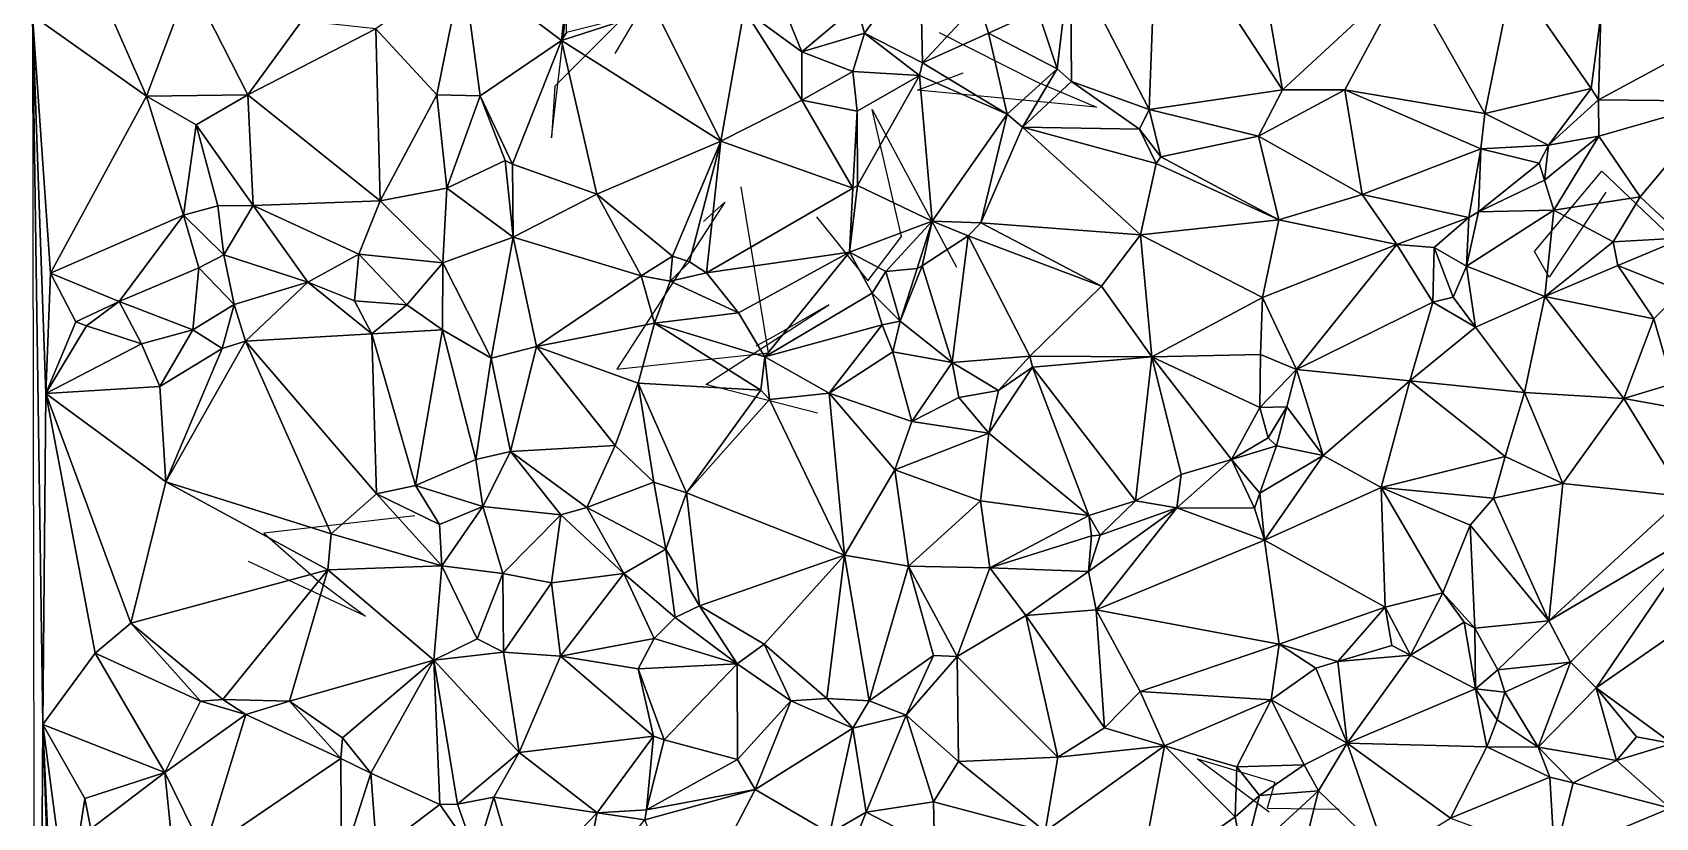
# Model space of a CAD drawing. Header units: metres. Extents: x -15 to 15.4, y -15 to 15.8.
# Drawn here: x -14.99 to 0.78, y -2.3 to 5.32 of the extents above; entities that cross this region are included whole.
import ezdxf

# ---------------------------------------------------------------- set-up
doc = ezdxf.new("R2010")
doc.units = ezdxf.units.M
doc.layers.add('CRACKS', color=1, linetype='Continuous')
doc.layers.add('STREET_MESH', color=7, linetype='Continuous')

msp = doc.modelspace()

# ---------------------------------------------------------------- linework, layer by layer
at = {"layer": 'CRACKS'}
for points in [[(-9.326, 5.118, 0.1), (-8.93, 5.783, 0.1), (-9.912, 4.799, 0.1), (-9.944, 4.297, 0.1), (-9.761, 5.872, 0.1)], [(-6.176, 5.321, 0.1), (-5.22, 4.84, 0.1), (-4.649, 4.595, 0.1), (-6.388, 4.76, 0.1), (-5.943, 4.93, 0.1)], [(-7.368, 3.532, 0.1), (-6.872, 2.908, 0.1), (-6.542, 3.34, 0.1), (-6.829, 4.574, 0.1), (-6.008, 3.042, 0.1)], [(0.302, 3.771, 0.1), (-0.248, 2.944, 0.1), (-0.391, 3.196, 0.1), (0.263, 3.974, 0.1), (1.269, 3.017, 0.1)], [(-8.469, 3.486, 0.1), (-8.259, 3.675, 0.1), (-9.309, 2.053, 0.1), (-7.837, 2.209, 0.1), (-8.102, 3.821, 0.1)], [(-7.361, 1.625, 0.1), (-8.445, 1.904, 0.1), (-7.251, 2.678, 0.1), (-7.785, 2.369, 0.1), (-7.958, 2.275, 0.1)], [(-11.273, 0.627, 0.1), (-12.741, 0.458, 0.1), (-12.227, 0.005, 0.1), (-11.752, -0.346, 0.1), (-12.891, 0.184, 0.1)], [(-2.969, -2.251, 0.1), (-3.669, -1.733, 0.1), (-2.915, -1.959, 0.1), (-2.989, -2.212, 0.1), (-2.29, -2.223, 0.1)]]:
    msp.add_polyline3d(points, dxfattribs=at)
at = {"layer": 'STREET_MESH'}
for points in [[(-4.902, 6.057), (-4.136, 4.575), (-4.059, 6.629)], [(-4.136, 4.575), (-2.839, 4.764), (-4.059, 6.629)], [(-2.839, 4.764), (-3.175, 6.68), (-4.059, 6.629)], [(-1.636, 5.877), (-3.175, 6.68), (-2.839, 4.764)], [(-6.979, 5.579), (-6.902, 5.316), (-6.362, 6.061)], [(-6.902, 5.316), (-6.338, 5.026), (-6.362, 6.061)], [(-6.338, 5.026), (-5.792, 5.614), (-6.362, 6.061)], [(-5.219, 5.533), (-5.031, 4.967), (-4.902, 6.057)], [(-4.902, 6.057), (-5.031, 4.967), (-4.891, 4.844)], [(-4.136, 4.575), (-4.902, 6.057), (-4.891, 4.844)], [(-13.88, 4.702), (-14.383, 5.846), (-14.989, 5.488)], [(-13.461, 5.822), (-14.383, 5.846), (-13.88, 4.702)], [(-11.058, 4.717), (-10.808, 5.967), (-11.651, 5.357)], [(-11.058, 4.717), (-10.637, 4.707), (-10.808, 5.967)], [(-10.808, 5.967), (-9.847, 5.245), (-9.8, 5.695)], [(-10.637, 4.707), (-9.847, 5.245), (-10.808, 5.967)], [(-7.859, 5.984), (-8.071, 5.54), (-7.513, 5.134)], [(-6.979, 5.579), (-7.859, 5.984), (-7.513, 5.134)], [(-2.235, 4.765), (-1.636, 5.877), (-2.839, 4.764)], [(-2.235, 4.765), (-0.874, 4.536), (-1.636, 5.877)], [(-0.874, 4.536), (-0.601, 5.876), (-1.636, 5.877)], [(-0.601, 5.876), (-0.874, 4.536), (0.159, 4.779)], [(0.253, 5.49), (-0.601, 5.876), (0.159, 4.779)], [(-12.897, 4.717), (-13.461, 5.822), (-13.88, 4.702)], [(-12.372, 5.434), (-13.461, 5.822), (-12.897, 4.717)], [(-9.847, 5.245), (-9.799, 5.322), (-9.8, 5.695)], [(-8.933, 5.539), (-9.847, 5.245), (-8.299, 4.265)], [(-9.799, 5.322), (-9.847, 5.245), (-8.933, 5.539)], [(-8.071, 5.54), (-8.933, 5.539), (-8.299, 4.265)], [(-7.512, 4.664), (-8.071, 5.54), (-8.299, 4.265)], [(-8.071, 5.54), (-7.512, 4.664), (-7.513, 5.134)], [(-6.902, 5.316), (-6.979, 5.579), (-7.513, 5.134)], [(-6.338, 5.026), (-5.697, 5.314), (-5.792, 5.614)], [(-5.697, 5.314), (-5.219, 5.533), (-5.792, 5.614)], [(-5.219, 5.533), (-5.697, 5.314), (-5.031, 4.967)], [(-14.888, -1.4), (-14.859, 1.815), (-14.989, 5.488)], [(-14.961, -11.638), (-14.888, -1.4), (-14.989, 5.488)], [(-14.859, 1.815), (-14.814, 2.984), (-14.989, 5.488)], [(-14.814, 2.984), (-13.88, 4.702), (-14.989, 5.488)], [(-12.372, 5.434), (-12.897, 4.717), (-11.651, 5.357)], [(0.232, 4.667), (0.253, 5.49), (0.159, 4.779)], [(0.232, 4.667), (1.475, 5.336), (0.253, 5.49)], [(-12.897, 4.717), (-11.611, 3.686), (-11.651, 5.357)], [(-11.611, 3.686), (-11.058, 4.717), (-11.651, 5.357)], [(-9.847, 5.245), (-10.637, 4.707), (-10.325, 4.042)], [(-9.503, 3.751), (-9.847, 5.245), (-10.325, 4.042)], [(-9.847, 5.245), (-9.503, 3.751), (-8.299, 4.265)], [(-7.016, 4.941), (-6.902, 5.316), (-7.513, 5.134)], [(-6.902, 5.316), (-7.016, 4.941), (-6.369, 4.903)], [(-6.338, 5.026), (-6.902, 5.316), (-6.369, 4.903)], [(-6.338, 5.026), (-5.516, 4.529), (-5.697, 5.314)], [(-5.697, 5.314), (-5.516, 4.529), (-5.031, 4.967)], [(1.415, 4.656), (1.475, 5.336), (0.232, 4.667)], [(-7.512, 4.664), (-7.016, 4.941), (-7.513, 5.134)], [(-6.974, 4.557), (-7.016, 4.941), (-7.512, 4.664)], [(-7.016, 4.941), (-6.974, 4.557), (-6.369, 4.903)], [(-6.974, 4.557), (-6.972, 3.835), (-6.369, 4.903)], [(-6.972, 3.835), (-6.244, 3.49), (-6.369, 4.903)], [(-5.516, 4.529), (-6.338, 5.026), (-6.369, 4.903)], [(-6.244, 3.49), (-5.516, 4.529), (-6.369, 4.903)], [(-5.031, 4.967), (-5.516, 4.529), (-5.366, 4.402)], [(-5.031, 4.967), (-5.366, 4.402), (-4.891, 4.844)], [(-5.366, 4.402), (-4.231, 4.382), (-4.891, 4.844)], [(-4.231, 4.382), (-4.136, 4.575), (-4.891, 4.844)], [(-4.136, 4.575), (-3.075, 4.313), (-2.839, 4.764)], [(-3.075, 4.313), (-2.235, 4.765), (-2.839, 4.764)], [(-2.235, 4.765), (-3.075, 4.313), (-2.066, 3.749)], [(-0.914, 4.191), (-2.235, 4.765), (-2.066, 3.749)], [(-2.235, 4.765), (-0.914, 4.191), (-0.874, 4.536)], [(-0.874, 4.536), (-0.256, 4.227), (0.159, 4.779)], [(-0.256, 4.227), (0.232, 4.667), (0.159, 4.779)], [(-13.522, 3.548), (-13.88, 4.702), (-14.814, 2.984)], [(-12.897, 4.717), (-13.88, 4.702), (-13.398, 4.424)], [(-13.88, 4.702), (-13.522, 3.548), (-13.398, 4.424)], [(-12.844, 3.641), (-12.897, 4.717), (-13.398, 4.424)], [(-12.844, 3.641), (-11.611, 3.686), (-12.897, 4.717)], [(-10.963, 3.811), (-11.058, 4.717), (-11.611, 3.686)], [(-11.058, 4.717), (-10.963, 3.811), (-10.637, 4.707)], [(-10.963, 3.811), (-10.394, 4.077), (-10.637, 4.707)], [(-10.637, 4.707), (-10.394, 4.077), (-10.325, 4.042)], [(-7.015, 3.81), (-7.512, 4.664), (-8.299, 4.265)], [(-7.015, 3.81), (-6.974, 4.557), (-7.512, 4.664)], [(-4.136, 4.575), (-4.231, 4.382), (-4.022, 4.113)], [(-3.075, 4.313), (-4.136, 4.575), (-4.022, 4.113)], [(0.232, 4.667), (-0.256, 4.227), (0.234, 4.316)], [(1.415, 4.656), (0.232, 4.667), (0.234, 4.316)], [(1.415, 4.656), (0.234, 4.316), (0.634, 3.727)], [(1.063, 3.328), (1.415, 4.656), (0.634, 3.727)], [(-13.522, 3.548), (-13.189, 3.638), (-13.398, 4.424)], [(-13.189, 3.638), (-12.844, 3.641), (-13.398, 4.424)], [(-7.015, 3.81), (-6.972, 3.835), (-6.974, 4.557)], [(-5.516, 4.529), (-6.244, 3.49), (-5.772, 3.473)], [(-5.516, 4.529), (-5.772, 3.473), (-5.366, 4.402)], [(-0.874, 4.536), (-0.914, 4.191), (-0.256, 4.227)], [(-9.503, 3.751), (-8.77, 3.148), (-8.299, 4.265)], [(-8.77, 3.148), (-8.604, 3.095), (-8.299, 4.265)], [(-8.604, 3.095), (-8.438, 2.987), (-8.299, 4.265)], [(-8.438, 2.987), (-7.015, 3.81), (-8.299, 4.265)], [(-5.366, 4.402), (-5.772, 3.473), (-4.221, 3.355)], [(-4.069, 4.048), (-5.366, 4.402), (-4.221, 3.355)], [(-4.069, 4.048), (-4.231, 4.382), (-5.366, 4.402)], [(-4.231, 4.382), (-4.069, 4.048), (-4.022, 4.113)], [(-3.075, 4.313), (-4.022, 4.113), (-2.876, 3.501)], [(-2.066, 3.749), (-3.075, 4.313), (-2.876, 3.501)], [(0.234, 4.316), (-0.256, 4.227), (-0.294, 3.886)], [(-0.205, 3.596), (0.234, 4.316), (-0.294, 3.886)], [(0.234, 4.316), (-0.205, 3.596), (0.634, 3.727)], [(-4.022, 4.113), (-4.069, 4.048), (-2.876, 3.501)], [(-1.029, 3.525), (-0.914, 4.191), (-2.066, 3.749)], [(-0.936, 3.58), (-0.914, 4.191), (-1.029, 3.525)], [(-0.914, 4.191), (-0.936, 3.58), (-0.346, 4.051)], [(-0.914, 4.191), (-0.346, 4.051), (-0.256, 4.227)], [(-0.256, 4.227), (-0.346, 4.051), (-0.294, 3.886)], [(-10.394, 4.077), (-10.963, 3.811), (-10.318, 3.334)], [(-10.325, 4.042), (-10.394, 4.077), (-10.318, 3.334)], [(-9.503, 3.751), (-10.325, 4.042), (-10.318, 3.334)], [(-2.876, 3.501), (-4.069, 4.048), (-4.221, 3.355)], [(-0.346, 4.051), (-0.936, 3.58), (-0.294, 3.886)], [(-11.001, 3.085), (-10.963, 3.811), (-11.611, 3.686)], [(-10.963, 3.811), (-11.001, 3.085), (-10.318, 3.334)], [(-7.049, 3.188), (-7.015, 3.81), (-8.438, 2.987)], [(-6.972, 3.835), (-7.015, 3.81), (-7.049, 3.188)], [(-6.244, 3.49), (-6.972, 3.835), (-7.049, 3.188)], [(-0.936, 3.58), (-0.205, 3.596), (-0.294, 3.886)], [(-13.129, 3.161), (-13.189, 3.638), (-13.522, 3.548)], [(-13.189, 3.638), (-13.129, 3.161), (-12.844, 3.641)], [(-13.129, 3.161), (-12.312, 2.898), (-12.844, 3.641)], [(-11.816, 3.169), (-11.611, 3.686), (-12.844, 3.641)], [(-12.312, 2.898), (-11.816, 3.169), (-12.844, 3.641)], [(-11.816, 3.169), (-11.001, 3.085), (-11.611, 3.686)], [(-9.072, 2.957), (-9.503, 3.751), (-10.318, 3.334)], [(-9.503, 3.751), (-9.072, 2.957), (-8.77, 3.148)], [(-1.73, 3.262), (-2.066, 3.749), (-2.876, 3.501)], [(-1.73, 3.262), (-1.029, 3.525), (-2.066, 3.749)], [(-0.205, 3.596), (0.374, 3.289), (0.634, 3.727)], [(0.374, 3.289), (1.063, 3.328), (0.634, 3.727)], [(-14.147, 2.709), (-13.522, 3.548), (-14.814, 2.984)], [(-13.371, 3.036), (-13.522, 3.548), (-14.147, 2.709)], [(-13.129, 3.161), (-13.522, 3.548), (-13.371, 3.036)], [(-6.696, 3.001), (-6.244, 3.49), (-7.049, 3.188)], [(-6.244, 3.49), (-6.696, 3.001), (-6.39, 3.028)], [(-6.344, 3.055), (-6.244, 3.49), (-6.39, 3.028)], [(-6.244, 3.49), (-6.344, 3.055), (-5.895, 3.348)], [(-5.772, 3.473), (-6.244, 3.49), (-5.895, 3.348)], [(-5.772, 3.473), (-5.895, 3.348), (-4.601, 2.857)], [(-5.772, 3.473), (-4.601, 2.857), (-4.221, 3.355)], [(-3.035, 2.747), (-2.876, 3.501), (-4.221, 3.355)], [(-3.035, 2.747), (-1.73, 3.262), (-2.876, 3.501)], [(-1.029, 3.525), (-1.73, 3.262), (-1.366, 3.233)], [(-1.052, 3.052), (-1.029, 3.525), (-1.366, 3.233)], [(-0.205, 3.596), (-1.052, 3.052), (-0.29, 2.759)], [(-0.205, 3.596), (-0.936, 3.58), (-1.052, 3.052)], [(-0.936, 3.58), (-1.029, 3.525), (-1.052, 3.052)], [(0.374, 3.289), (-0.205, 3.596), (-0.29, 2.759)], [(-11.001, 3.085), (-10.532, 2.16), (-10.318, 3.334)], [(-10.532, 2.16), (-10.092, 2.271), (-10.318, 3.334)], [(-10.092, 2.271), (-9.072, 2.957), (-10.318, 3.334)], [(-6.344, 3.055), (-6.051, 2.118), (-5.895, 3.348)], [(-6.051, 2.118), (-5.295, 2.179), (-5.895, 3.348)], [(-5.895, 3.348), (-5.295, 2.179), (-4.601, 2.857)], [(-4.601, 2.857), (-4.109, 2.171), (-4.221, 3.355)], [(-4.109, 2.171), (-3.035, 2.747), (-4.221, 3.355)], [(0.418, 3.058), (1.063, 3.328), (0.374, 3.289)], [(1.063, 3.328), (0.418, 3.058), (1.041, 2.81)], [(-13.029, 2.679), (-13.129, 3.161), (-13.371, 3.036)], [(-13.029, 2.679), (-12.312, 2.898), (-13.129, 3.161)], [(-12.312, 2.898), (-11.86, 2.716), (-11.816, 3.169)], [(-11.816, 3.169), (-11.86, 2.716), (-11.351, 2.677)], [(-11.001, 3.085), (-11.816, 3.169), (-11.351, 2.677)], [(-8.128, 2.598), (-7.049, 3.188), (-8.438, 2.987)], [(-8.128, 2.598), (-7.872, 2.17), (-7.049, 3.188)], [(-7.049, 3.188), (-7.872, 2.17), (-6.828, 2.79)], [(-6.696, 3.001), (-7.049, 3.188), (-6.828, 2.79)], [(-1.73, 3.262), (-3.035, 2.747), (-2.706, 2.048)], [(-1.381, 2.703), (-1.73, 3.262), (-2.706, 2.048)], [(-1.73, 3.262), (-1.381, 2.703), (-1.366, 3.233)], [(-1.381, 2.703), (-1.182, 2.75), (-1.366, 3.233)], [(-1.182, 2.75), (-1.052, 3.052), (-1.366, 3.233)], [(0.418, 3.058), (0.374, 3.289), (-0.29, 2.759)], [(-13.43, 2.435), (-13.371, 3.036), (-14.147, 2.709)], [(-13.43, 2.435), (-13.029, 2.679), (-13.371, 3.036)], [(-11.001, 3.085), (-11.351, 2.677), (-11.004, 2.433)], [(-10.532, 2.16), (-11.001, 3.085), (-11.004, 2.433)], [(-9.072, 2.957), (-8.79, 2.906), (-8.77, 3.148)], [(-8.79, 2.906), (-8.604, 3.095), (-8.77, 3.148)], [(-8.604, 3.095), (-8.79, 2.906), (-8.438, 2.987)], [(-6.557, 2.517), (-6.696, 3.001), (-6.828, 2.79)], [(-6.696, 3.001), (-6.557, 2.517), (-6.39, 3.028)], [(-6.557, 2.517), (-6.344, 3.055), (-6.39, 3.028)], [(-6.344, 3.055), (-6.557, 2.517), (-6.051, 2.118)], [(-1.182, 2.75), (-0.965, 2.459), (-1.052, 3.052)], [(-1.052, 3.052), (-0.965, 2.459), (-0.29, 2.759)], [(0.768, 2.54), (0.418, 3.058), (-0.29, 2.759)], [(0.418, 3.058), (0.768, 2.54), (1.041, 2.81)], [(-14.569, 2.513), (-14.814, 2.984), (-14.859, 1.815)], [(-14.569, 2.513), (-14.147, 2.709), (-14.814, 2.984)], [(-12.312, 2.898), (-13.029, 2.679), (-12.92, 2.324)], [(-11.69, 2.394), (-12.312, 2.898), (-12.92, 2.324)], [(-11.86, 2.716), (-12.312, 2.898), (-11.69, 2.394)], [(-9.072, 2.957), (-10.092, 2.271), (-8.943, 2.5)], [(-8.79, 2.906), (-9.072, 2.957), (-8.943, 2.5)], [(-8.128, 2.598), (-8.79, 2.906), (-8.943, 2.5)], [(-8.79, 2.906), (-8.128, 2.598), (-8.438, 2.987)], [(-5.295, 2.179), (-4.109, 2.171), (-4.601, 2.857)], [(-14.147, 2.709), (-14.569, 2.513), (-14.464, 2.471)], [(-13.93, 2.297), (-14.147, 2.709), (-14.464, 2.471)], [(-13.93, 2.297), (-13.43, 2.435), (-14.147, 2.709)], [(-11.351, 2.677), (-11.86, 2.716), (-11.69, 2.394)], [(-7.872, 2.17), (-6.73, 2.481), (-6.828, 2.79)], [(-6.73, 2.481), (-6.557, 2.517), (-6.828, 2.79)], [(-3.055, 2.193), (-3.035, 2.747), (-4.109, 2.171)], [(-3.035, 2.747), (-3.055, 2.193), (-2.706, 2.048)], [(-1.381, 2.703), (-2.706, 2.048), (-1.603, 1.939)], [(-0.965, 2.459), (-1.381, 2.703), (-1.603, 1.939)], [(-1.182, 2.75), (-1.381, 2.703), (-0.965, 2.459)], [(-0.965, 2.459), (-0.489, 1.825), (-0.29, 2.759)], [(-0.489, 1.825), (0.476, 1.766), (-0.29, 2.759)], [(0.476, 1.766), (0.768, 2.54), (-0.29, 2.759)], [(1.041, 2.81), (0.768, 2.54), (0.95, 1.91)], [(-13.147, 2.254), (-13.029, 2.679), (-13.43, 2.435)], [(-13.029, 2.679), (-13.147, 2.254), (-12.92, 2.324)], [(-11.351, 2.677), (-11.69, 2.394), (-11.004, 2.433)], [(-7.872, 2.17), (-8.128, 2.598), (-8.943, 2.5)], [(0.768, 2.54), (0.476, 1.766), (0.95, 1.91)], [(-14.464, 2.471), (-14.569, 2.513), (-14.859, 1.815)], [(-13.93, 2.297), (-14.464, 2.471), (-14.859, 1.815)], [(-13.43, 2.435), (-13.93, 2.297), (-13.752, 1.882)], [(-13.147, 2.254), (-13.43, 2.435), (-13.752, 1.882)], [(-11.646, 0.84), (-11.69, 2.394), (-12.92, 2.324)], [(-11.69, 2.394), (-11.266, 0.921), (-11.004, 2.433)], [(-11.646, 0.84), (-11.266, 0.921), (-11.69, 2.394)], [(-11.266, 0.921), (-10.68, 1.173), (-11.004, 2.433)], [(-10.68, 1.173), (-10.532, 2.16), (-11.004, 2.433)], [(-8.943, 2.5), (-10.092, 2.271), (-9.101, 1.916)], [(-7.911, 1.848), (-8.943, 2.5), (-9.101, 1.916)], [(-7.911, 1.848), (-7.872, 2.17), (-8.943, 2.5)], [(-6.73, 2.481), (-7.872, 2.17), (-7.246, 1.818)], [(-6.627, 2.219), (-6.73, 2.481), (-7.246, 1.818)], [(-6.557, 2.517), (-6.73, 2.481), (-6.627, 2.219)], [(-6.051, 2.118), (-6.557, 2.517), (-6.627, 2.219)], [(-0.489, 1.825), (-0.965, 2.459), (-1.603, 1.939)], [(-13.752, 1.882), (-13.93, 2.297), (-14.859, 1.815)], [(-13.694, 0.958), (-13.147, 2.254), (-13.752, 1.882)], [(-13.147, 2.254), (-13.694, 0.958), (-12.92, 2.324)], [(-13.694, 0.958), (-12.086, 0.452), (-12.92, 2.324)], [(-12.086, 0.452), (-11.646, 0.84), (-12.92, 2.324)], [(-10.532, 2.16), (-10.344, 1.253), (-10.092, 2.271)], [(-10.092, 2.271), (-10.344, 1.253), (-9.326, 1.311)], [(-10.092, 2.271), (-9.326, 1.311), (-9.101, 1.916)], [(-6.443, 1.543), (-6.627, 2.219), (-7.246, 1.818)], [(-6.051, 2.118), (-6.627, 2.219), (-6.443, 1.543)], [(-10.344, 1.253), (-10.532, 2.16), (-10.68, 1.173)], [(-7.872, 2.17), (-7.911, 1.848), (-7.825, 1.758)], [(-7.246, 1.818), (-7.872, 2.17), (-7.825, 1.758)], [(-6.051, 2.118), (-6.443, 1.543), (-5.985, 1.777)], [(-6.051, 2.118), (-5.602, 1.844), (-5.295, 2.179)], [(-5.602, 1.844), (-6.051, 2.118), (-5.985, 1.777)], [(-5.695, 1.429), (-4.722, 0.632), (-5.27, 2.07)], [(-5.602, 1.844), (-5.695, 1.429), (-5.27, 2.07)], [(-5.295, 2.179), (-5.602, 1.844), (-5.27, 2.07)], [(-4.109, 2.171), (-5.295, 2.179), (-5.27, 2.07)], [(-4.269, 0.774), (-4.109, 2.171), (-5.27, 2.07)], [(-4.722, 0.632), (-4.269, 0.774), (-5.27, 2.07)], [(-3.826, 1.029), (-4.109, 2.171), (-4.269, 0.774)], [(-3.06, 1.68), (-3.055, 2.193), (-4.109, 2.171)], [(-4.109, 2.171), (-3.826, 1.029), (-3.335, 1.175)], [(-3.06, 1.68), (-4.109, 2.171), (-3.335, 1.175)], [(-3.055, 2.193), (-3.06, 1.68), (-2.706, 2.048)], [(-9.326, 1.311), (-8.95, 0.954), (-9.101, 1.916)], [(-8.95, 0.954), (-8.634, 0.852), (-9.101, 1.916)], [(-8.634, 0.852), (-7.911, 1.848), (-9.101, 1.916)], [(-3.06, 1.68), (-2.8, 1.685), (-2.706, 2.048)], [(-2.706, 2.048), (-2.8, 1.685), (-2.446, 1.214)], [(-1.603, 1.939), (-2.706, 2.048), (-2.446, 1.214)], [(-1.882, 0.904), (-1.603, 1.939), (-2.446, 1.214)], [(-1.882, 0.904), (-0.676, 1.202), (-1.603, 1.939)], [(-0.676, 1.202), (-0.489, 1.825), (-1.603, 1.939)], [(0.476, 1.766), (1.176, 1.641), (0.95, 1.91)], [(-14.38, -0.707), (-14.859, 1.815), (-14.888, -1.4)], [(-13.694, 0.958), (-13.752, 1.882), (-14.859, 1.815)], [(-14.38, -0.707), (-14.034, -0.415), (-14.859, 1.815)], [(-14.034, -0.415), (-13.694, 0.958), (-14.859, 1.815)], [(-7.825, 1.758), (-7.911, 1.848), (-8.634, 0.852)], [(-7.097, 0.244), (-7.825, 1.758), (-8.634, 0.852)], [(-7.097, 0.244), (-7.246, 1.818), (-7.825, 1.758)], [(-6.443, 1.543), (-7.246, 1.818), (-6.609, 1.075)], [(-7.246, 1.818), (-7.097, 0.244), (-6.609, 1.075)], [(-5.985, 1.777), (-6.443, 1.543), (-5.695, 1.429)], [(-5.602, 1.844), (-5.985, 1.777), (-5.695, 1.429)], [(-0.676, 1.202), (-0.115, 0.94), (-0.489, 1.825)], [(-0.115, 0.94), (0.476, 1.766), (-0.489, 1.825)], [(1.064, 0.815), (0.476, 1.766), (-0.115, 0.94)], [(1.176, 1.641), (0.476, 1.766), (1.064, 0.815)], [(-2.981, 1.385), (-3.06, 1.68), (-3.335, 1.175)], [(-3.06, 1.68), (-2.981, 1.385), (-2.8, 1.685)], [(-2.8, 1.685), (-2.981, 1.385), (-2.899, 1.306)], [(-2.8, 1.685), (-2.899, 1.306), (-2.446, 1.214)], [(-5.695, 1.429), (-6.443, 1.543), (-6.609, 1.075)], [(-5.775, 0.774), (-5.695, 1.429), (-6.609, 1.075)], [(-5.775, 0.774), (-4.722, 0.632), (-5.695, 1.429)], [(-9.326, 1.311), (-10.344, 1.253), (-9.603, 0.708)], [(-8.95, 0.954), (-9.326, 1.311), (-9.603, 0.708)], [(-2.899, 1.306), (-2.981, 1.385), (-3.335, 1.175)], [(-2.899, 1.306), (-3.335, 1.175), (-3.062, 0.846)], [(-2.446, 1.214), (-2.899, 1.306), (-3.062, 0.846)], [(-11.266, 0.921), (-10.612, 0.717), (-10.68, 1.173)], [(-10.612, 0.717), (-10.344, 1.253), (-10.68, 1.173)], [(-9.853, 0.637), (-10.344, 1.253), (-10.612, 0.717)], [(-10.344, 1.253), (-9.853, 0.637), (-9.603, 0.708)], [(-3.826, 1.029), (-3.866, 0.704), (-3.335, 1.175)], [(-3.866, 0.704), (-3.114, 0.701), (-3.335, 1.175)], [(-3.335, 1.175), (-3.114, 0.701), (-3.062, 0.846)], [(-3.015, 0.39), (-2.446, 1.214), (-3.062, 0.846)], [(-3.015, 0.39), (-1.882, 0.904), (-2.446, 1.214)], [(-0.676, 1.202), (-1.882, 0.904), (-0.79, 0.798)], [(-0.115, 0.94), (-0.676, 1.202), (-0.79, 0.798)], [(-12.119, 0.103), (-13.694, 0.958), (-14.034, -0.415)], [(-12.119, 0.103), (-12.086, 0.452), (-13.694, 0.958)], [(-8.835, 0.303), (-8.95, 0.954), (-9.603, 0.708)], [(-8.95, 0.954), (-8.835, 0.303), (-8.634, 0.852)], [(-7.097, 0.244), (-6.476, 0.138), (-6.609, 1.075)], [(-6.476, 0.138), (-5.775, 0.774), (-6.609, 1.075)], [(-3.866, 0.704), (-3.826, 1.029), (-4.269, 0.774)], [(-12.086, 0.452), (-11.011, 0.142), (-11.646, 0.84)], [(-11.032, 0.544), (-11.266, 0.921), (-11.646, 0.84)], [(-11.011, 0.142), (-11.032, 0.544), (-11.646, 0.84)], [(-11.266, 0.921), (-11.032, 0.544), (-10.612, 0.717)], [(-8.835, 0.303), (-8.508, -0.248), (-8.634, 0.852)], [(-8.508, -0.248), (-7.097, 0.244), (-8.634, 0.852)], [(-3.114, 0.701), (-3.015, 0.39), (-3.062, 0.846)], [(-3.015, 0.39), (-1.842, -0.26), (-1.882, 0.904)], [(-1.882, 0.904), (-1.017, 0.536), (-0.79, 0.798)], [(-1.283, -0.122), (-1.017, 0.536), (-1.882, 0.904)], [(-1.842, -0.26), (-1.283, -0.122), (-1.882, 0.904)], [(-0.79, 0.798), (-1.017, 0.536), (-0.253, -0.394)], [(-0.115, 0.94), (-0.79, 0.798), (-0.253, -0.394)], [(1.064, 0.815), (-0.115, 0.94), (-0.253, -0.394)], [(1.258, 0.497), (1.064, 0.815), (-0.253, -0.394)], [(-11.032, 0.544), (-11.011, 0.142), (-10.612, 0.717)], [(-11.011, 0.142), (-10.419, 0.068), (-10.612, 0.717)], [(-10.419, 0.068), (-9.853, 0.637), (-10.612, 0.717)], [(-9.853, 0.637), (-10.419, 0.068), (-9.946, -0.023)], [(-9.243, 0.068), (-9.853, 0.637), (-9.946, -0.023)], [(-9.853, 0.637), (-9.243, 0.068), (-9.603, 0.708)], [(-9.243, 0.068), (-8.835, 0.303), (-9.603, 0.708)], [(-5.775, 0.774), (-6.476, 0.138), (-5.684, 0.122)], [(-4.722, 0.632), (-5.775, 0.774), (-5.684, 0.122)], [(-4.697, 0.432), (-4.722, 0.632), (-5.684, 0.122)], [(-4.652, -0.287), (-3.866, 0.704), (-4.726, 0.088)], [(-3.866, 0.704), (-4.614, 0.439), (-4.726, 0.088)], [(-4.722, 0.632), (-4.614, 0.439), (-4.269, 0.774)], [(-4.697, 0.432), (-4.614, 0.439), (-4.722, 0.632)], [(-3.015, 0.39), (-3.866, 0.704), (-4.652, -0.287)], [(-4.614, 0.439), (-3.866, 0.704), (-4.269, 0.774)], [(-3.114, 0.701), (-3.866, 0.704), (-3.015, 0.39)], [(-1.017, 0.536), (-1.283, -0.122), (-0.972, -0.463)], [(-1.017, 0.536), (-0.972, -0.463), (-0.253, -0.394)], [(-0.042, -0.793), (1.258, 0.497), (-0.253, -0.394)], [(-0.042, -0.793), (0.208, -1.042), (1.258, 0.497)], [(0.208, -1.042), (1.724, 0.008), (1.258, 0.497)], [(-12.119, 0.103), (-11.011, 0.142), (-12.086, 0.452)], [(-4.697, 0.432), (-5.684, 0.122), (-4.726, 0.088)], [(-4.614, 0.439), (-4.697, 0.432), (-4.726, 0.088)], [(-2.872, -0.618), (-3.015, 0.39), (-4.652, -0.287)], [(-2.872, -0.618), (-1.842, -0.26), (-3.015, 0.39)], [(-8.835, 0.303), (-9.243, 0.068), (-8.742, -0.36)], [(-8.835, 0.303), (-8.742, -0.36), (-8.508, -0.248)], [(-7.877, -0.619), (-7.097, 0.244), (-8.508, -0.248)], [(-7.097, 0.244), (-7.877, -0.619), (-7.268, -1.146)], [(-7.097, 0.244), (-7.268, -1.146), (-6.856, -1.169)], [(-6.476, 0.138), (-7.097, 0.244), (-6.856, -1.169)], [(-13.138, -1.155), (-12.119, 0.103), (-14.034, -0.415)], [(-12.49, -1.174), (-12.119, 0.103), (-13.138, -1.155)], [(-12.119, 0.103), (-12.49, -1.174), (-11.088, -0.776)], [(-11.011, 0.142), (-12.119, 0.103), (-11.088, -0.776)], [(-10.667, -0.566), (-11.011, 0.142), (-11.088, -0.776)], [(-11.011, 0.142), (-10.667, -0.566), (-10.419, 0.068)], [(-10.419, 0.068), (-10.667, -0.566), (-10.41, -0.696)], [(-10.419, 0.068), (-10.41, -0.696), (-9.946, -0.023)], [(-9.856, -0.736), (-9.243, 0.068), (-9.946, -0.023)], [(-9.243, 0.068), (-9.856, -0.736), (-8.947, -0.564)], [(-8.742, -0.36), (-9.243, 0.068), (-8.947, -0.564)], [(-6.476, 0.138), (-6.856, -1.169), (-6.232, -0.729)], [(-6.001, -0.738), (-6.476, 0.138), (-6.232, -0.729)], [(-6.476, 0.138), (-6.001, -0.738), (-5.684, 0.122)], [(-6.001, -0.738), (-5.334, -0.342), (-5.684, 0.122)], [(-5.684, 0.122), (-5.334, -0.342), (-4.726, 0.088)], [(-5.334, -0.342), (-4.652, -0.287), (-4.726, 0.088)], [(0.947, -1.583), (1.724, 0.008), (0.208, -1.042)], [(-10.41, -0.696), (-9.856, -0.736), (-9.946, -0.023)], [(-1.283, -0.122), (-1.842, -0.26), (-1.596, -0.726)], [(-1.076, -0.406), (-1.283, -0.122), (-1.596, -0.726)], [(-1.283, -0.122), (-1.076, -0.406), (-0.972, -0.463)], [(-8.742, -0.36), (-8.139, -0.81), (-8.508, -0.248)], [(-8.139, -0.81), (-7.877, -0.619), (-8.508, -0.248)], [(-5.334, -0.342), (-4.571, -1.433), (-4.652, -0.287)], [(-4.652, -0.287), (-4.571, -1.433), (-4.223, -1.08)], [(-2.872, -0.618), (-4.652, -0.287), (-4.223, -1.08)], [(-2.302, -0.787), (-1.842, -0.26), (-2.872, -0.618)], [(-2.302, -0.787), (-1.777, -0.632), (-1.842, -0.26)], [(-1.842, -0.26), (-1.777, -0.632), (-1.596, -0.726)], [(-14.38, -0.707), (-13.356, -1.174), (-14.034, -0.415)], [(-13.356, -1.174), (-13.138, -1.155), (-14.034, -0.415)], [(-8.139, -0.81), (-8.742, -0.36), (-8.947, -0.564)], [(-5.334, -0.342), (-6.001, -0.738), (-5.023, -1.718)], [(-4.571, -1.433), (-5.334, -0.342), (-5.023, -1.718)], [(-0.966, -1.053), (-1.076, -0.406), (-1.596, -0.726)], [(-1.076, -0.406), (-0.966, -1.053), (-0.972, -0.463)], [(-0.972, -0.463), (-0.748, -0.869), (-0.253, -0.394)], [(-0.972, -0.463), (-0.966, -1.053), (-0.748, -0.869)], [(-0.748, -0.869), (-0.042, -0.793), (-0.253, -0.394)], [(-10.667, -0.566), (-11.088, -0.776), (-10.41, -0.696)], [(-9.856, -0.736), (-9.103, -0.859), (-8.947, -0.564)], [(-9.103, -0.859), (-8.139, -0.81), (-8.947, -0.564)], [(-7.877, -0.619), (-8.139, -0.81), (-7.618, -1.171)], [(-7.268, -1.146), (-7.877, -0.619), (-7.618, -1.171)], [(-2.952, -1.159), (-2.872, -0.618), (-4.223, -1.08)], [(-2.952, -1.159), (-2.516, -0.852), (-2.872, -0.618)], [(-2.516, -0.852), (-2.302, -0.787), (-2.872, -0.618)], [(-13.704, -1.864), (-14.38, -0.707), (-14.888, -1.4)], [(-13.356, -1.174), (-14.38, -0.707), (-13.704, -1.864)], [(-12.49, -1.174), (-11.976, -1.53), (-11.088, -0.776)], [(-11.976, -1.53), (-11.701, -1.871), (-11.088, -0.776)], [(-11.088, -0.776), (-11.701, -1.871), (-11.031, -2.175)], [(-11.088, -0.776), (-10.259, -1.672), (-10.41, -0.696)], [(-10.857, -2.173), (-11.088, -0.776), (-11.031, -2.175)], [(-10.259, -1.672), (-11.088, -0.776), (-10.857, -2.173)], [(-10.259, -1.672), (-9.856, -0.736), (-10.41, -0.696)], [(-9.856, -0.736), (-10.259, -1.672), (-8.954, -1.511)], [(-9.856, -0.736), (-8.954, -1.511), (-9.103, -0.859)], [(-6.856, -1.169), (-6.498, -1.309), (-6.232, -0.729)], [(-6.498, -1.309), (-6.001, -0.738), (-6.232, -0.729)], [(-6.001, -0.738), (-6.498, -1.309), (-5.99, -1.758)], [(-6.001, -0.738), (-5.99, -1.758), (-5.023, -1.718)], [(-2.302, -0.787), (-2.516, -0.852), (-2.213, -1.58)], [(-1.777, -0.632), (-2.302, -0.787), (-1.596, -0.726)], [(-1.596, -0.726), (-2.302, -0.787), (-2.213, -1.58)], [(-0.966, -1.053), (-1.596, -0.726), (-2.213, -1.58)], [(-8.85, -1.549), (-8.139, -0.81), (-9.103, -0.859)], [(-8.954, -1.511), (-8.85, -1.549), (-9.103, -0.859)], [(-8.139, -0.81), (-8.85, -1.549), (-8.138, -1.738)], [(-7.618, -1.171), (-8.139, -0.81), (-8.138, -1.738)], [(-2.516, -0.852), (-2.952, -1.159), (-2.213, -1.58)], [(-0.966, -1.053), (-0.681, -1.084), (-0.748, -0.869)], [(-0.681, -1.084), (-0.042, -0.793), (-0.748, -0.869)], [(-0.681, -1.084), (-0.357, -1.621), (-0.042, -0.793)], [(-0.042, -0.793), (-0.357, -1.621), (0.208, -1.042)], [(-4.571, -1.433), (-3.986, -1.608), (-4.223, -1.08)], [(-3.986, -1.608), (-2.952, -1.159), (-4.223, -1.08)], [(-0.854, -1.617), (-0.966, -1.053), (-2.213, -1.58)], [(-0.753, -1.355), (-0.966, -1.053), (-0.854, -1.617)], [(-0.753, -1.355), (-0.681, -1.084), (-0.966, -1.053)], [(-0.681, -1.084), (-0.753, -1.355), (-0.357, -1.621)], [(-0.357, -1.621), (0.404, -1.749), (0.208, -1.042)], [(0.208, -1.042), (0.404, -1.749), (0.6, -1.518)], [(0.947, -1.583), (0.208, -1.042), (0.6, -1.518)], [(-12.917, -1.301), (-13.356, -1.174), (-13.704, -1.864)], [(-13.356, -1.174), (-12.917, -1.301), (-13.138, -1.155)], [(-12.917, -1.301), (-12.49, -1.174), (-13.138, -1.155)], [(-12.917, -1.301), (-11.991, -1.728), (-12.49, -1.174)], [(-11.991, -1.728), (-11.976, -1.53), (-12.49, -1.174)], [(-7.964, -2.031), (-7.618, -1.171), (-8.138, -1.738)], [(-7.618, -1.171), (-7.964, -2.031), (-7.016, -1.436)], [(-7.268, -1.146), (-7.618, -1.171), (-7.016, -1.436)], [(-6.856, -1.169), (-7.268, -1.146), (-7.016, -1.436)], [(-6.498, -1.309), (-6.856, -1.169), (-7.016, -1.436)], [(-3.283, -1.811), (-2.952, -1.159), (-3.986, -1.608)], [(-2.952, -1.159), (-3.283, -1.811), (-2.63, -1.791)], [(-2.952, -1.159), (-2.63, -1.791), (-2.213, -1.58)], [(-14.961, -11.638), (-14.669, -7.765), (-14.888, -1.4)], [(-14.669, -7.765), (-14.644, -6.818), (-14.888, -1.4)], [(-14.644, -6.818), (-14.65, -3.219), (-14.888, -1.4)], [(-14.479, -2.117), (-13.704, -1.864), (-14.888, -1.4)], [(-14.65, -3.219), (-14.479, -2.117), (-14.888, -1.4)], [(-12.917, -1.301), (-13.704, -1.864), (-13.325, -2.635)], [(-11.991, -1.728), (-12.917, -1.301), (-13.325, -2.635)], [(-6.886, -2.252), (-6.498, -1.309), (-7.016, -1.436)], [(-6.231, -2.151), (-6.498, -1.309), (-6.886, -2.252)], [(-6.498, -1.309), (-6.231, -2.151), (-5.99, -1.758)], [(-0.357, -1.621), (-0.753, -1.355), (-0.854, -1.617)], [(-11.976, -1.53), (-11.991, -1.728), (-11.701, -1.871)], [(-8.954, -1.511), (-10.259, -1.672), (-9.501, -2.257)], [(-9.021, -2.227), (-8.954, -1.511), (-9.501, -2.257)], [(-8.954, -1.511), (-9.021, -2.227), (-8.85, -1.549)], [(-8.85, -1.549), (-9.021, -2.227), (-8.138, -1.738)], [(-7.964, -2.031), (-7.241, -2.456), (-7.016, -1.436)], [(-7.241, -2.456), (-6.886, -2.252), (-7.016, -1.436)], [(-3.986, -1.608), (-4.571, -1.433), (-5.023, -1.718)], [(0.404, -1.749), (0.947, -1.583), (0.6, -1.518)], [(-11.986, -2.763), (-11.991, -1.728), (-13.325, -2.635)], [(-11.701, -1.871), (-11.991, -1.728), (-11.986, -2.763)], [(-10.259, -1.672), (-10.857, -2.173), (-10.505, -2.106)], [(-10.259, -1.672), (-10.505, -2.106), (-9.501, -2.257)], [(-5.99, -1.758), (-5.148, -2.44), (-5.023, -1.718)], [(-5.148, -2.44), (-3.986, -1.608), (-5.023, -1.718)], [(-5.148, -2.44), (-4.241, -2.954), (-3.986, -1.608)], [(-4.241, -2.954), (-3.3, -2.297), (-3.986, -1.608)], [(-3.3, -2.297), (-3.283, -1.811), (-3.986, -1.608)], [(-2.63, -1.791), (-2.49, -2.043), (-2.213, -1.58)], [(-2.49, -2.043), (-1.825, -2.685), (-2.213, -1.58)], [(-1.208, -2.308), (-0.854, -1.617), (-2.213, -1.58)], [(-1.825, -2.685), (-1.208, -2.308), (-2.213, -1.58)], [(-0.244, -1.91), (-0.854, -1.617), (-1.208, -2.308)], [(-0.244, -1.91), (-0.357, -1.621), (-0.854, -1.617)], [(0.404, -1.749), (-0.357, -1.621), (-0.017, -1.965)], [(-0.357, -1.621), (-0.244, -1.91), (-0.017, -1.965)], [(0.947, -1.583), (0.404, -1.749), (0.927, -2.213)], [(-14.479, -2.117), (-14.422, -2.413), (-13.704, -1.864)], [(-14.422, -2.413), (-13.623, -2.657), (-13.704, -1.864)], [(-13.704, -1.864), (-13.623, -2.657), (-13.325, -2.635)], [(-11.643, -2.64), (-11.701, -1.871), (-11.986, -2.763)], [(-11.701, -1.871), (-11.643, -2.64), (-11.031, -2.175)], [(-9.021, -2.227), (-7.964, -2.031), (-8.138, -1.738)], [(-6.231, -2.151), (-5.148, -2.44), (-5.99, -1.758)], [(-3.283, -1.811), (-3.3, -2.297), (-3.063, -2.09)], [(-2.63, -1.791), (-3.283, -1.811), (-3.063, -2.09)], [(-2.49, -2.043), (-2.63, -1.791), (-3.063, -2.09)], [(0.404, -1.749), (-0.017, -1.965), (0.927, -2.213)], [(-9.037, -2.324), (-8.67, -3.379), (-7.964, -2.031)], [(-9.021, -2.227), (-9.037, -2.324), (-7.964, -2.031)], [(-8.67, -3.379), (-7.241, -2.456), (-7.964, -2.031)], [(-3.222, -2.718), (-2.49, -2.043), (-3.063, -2.09)], [(-3.222, -2.718), (-2.759, -3.108), (-2.49, -2.043)], [(-2.759, -3.108), (-1.825, -2.685), (-2.49, -2.043)], [(-0.198, -2.681), (-0.244, -1.91), (-1.208, -2.308)], [(-0.017, -1.965), (-0.244, -1.91), (-0.198, -2.681)], [(0.927, -2.213), (-0.017, -1.965), (-0.198, -2.681)], [(-14.422, -2.413), (-14.479, -2.117), (-14.65, -3.219)], [(-11.643, -2.64), (-10.679, -2.678), (-11.031, -2.175)], [(-10.679, -2.678), (-10.857, -2.173), (-11.031, -2.175)], [(-10.857, -2.173), (-10.679, -2.678), (-10.505, -2.106)], [(-10.505, -2.106), (-10.679, -2.678), (-10.239, -3.022)], [(-9.501, -2.257), (-10.505, -2.106), (-10.239, -3.022)], [(-6.221, -2.595), (-6.231, -2.151), (-6.886, -2.252)], [(-6.231, -2.151), (-6.221, -2.595), (-5.148, -2.44)], [(-3.3, -2.297), (-3.222, -2.718), (-3.063, -2.09)], [(-9.678, -3.108), (-9.501, -2.257), (-10.239, -3.022)], [(-9.678, -3.108), (-9.037, -2.324), (-9.501, -2.257)], [(-9.037, -2.324), (-9.021, -2.227), (-9.501, -2.257)], [(-7.241, -2.456), (-7.045, -2.645), (-6.886, -2.252)], [(-7.045, -2.645), (-6.221, -2.595), (-6.886, -2.252)], [(-3.222, -2.718), (-3.3, -2.297), (-4.241, -2.954)], [(0.927, -2.213), (-0.198, -2.681), (0.831, -2.998)]]:
    msp.add_3dface(points, dxfattribs=at)

doc.saveas('drawing.dxf')
